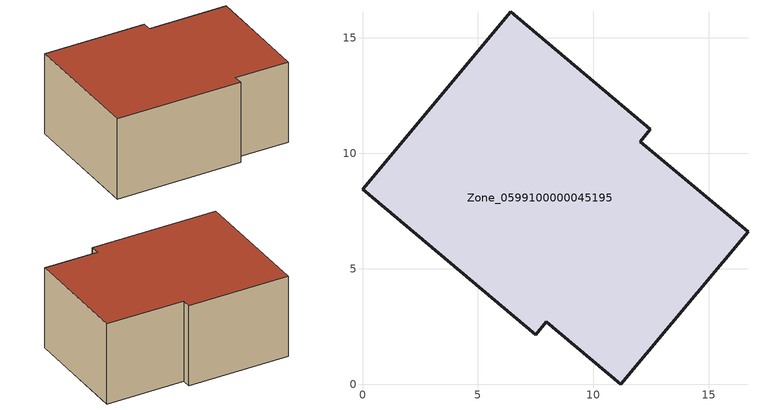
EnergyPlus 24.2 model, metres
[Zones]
Zone_0599100000045195
 floor ground (C_G): 6.41,16.13 12.46,11.04 12.02,10.51 16.69,6.6 11.18,0 7.96,2.7 7.51,2.15 0,8.44 z0
 wall outside (C_F): 12.46,11.04 6.41,16.13 0,8.44 7.51,2.15 7.96,2.7 11.18,0 16.69,6.6 12.02,10.51 12.46,11.04 z0:6.44
 roof outside (C_R): 6.41,16.13 0,8.44 7.51,2.15 7.96,2.7 11.18,0 16.69,6.6 12.02,10.51 12.46,11.04 z6.44
[BUILDING]
Pand.0599100000045195: North Axis=0; Terrain=City; Loads Convergence Tolerance Value=0.04; Temperature Convergence Tolerance Value=0.4; Solar Distribution=FullExterior; Maximum Number of Warmup Days=25; Minimum Number of Warmup Days=1
[Site:Location]
Rotterdam.The.Hague.AP_ZH_NLD Design_Conditions: Latitude=51.96; Longitude=4.45; Time Zone=1; Elevation=-4.5
[SITE:GROUNDTEMPERATURE:BUILDINGSURFACE]
18, 18, 18, 18, 18, 18, 18, 18, 18, 18, 18, 18
[MATERIAL] Thermal Absorptance=0.9; Solar Absorptance=0.7; Visible Absorptance=0.7
Name | Roughness | Thickness | Conductivity | Density | Specific Heat
G.D.1992-2005 | MediumSmooth | 0.15 | 0.06 | 540 | 1210
F.D.1992-2005 | Rough | 0.3 | 0.12 | 1920 | 840
R.D.1992-2005 | MediumRough | 0.2 | 0.08 | 1500 | 1000
[CONSTRUCTION]
C_G: G.D.1992-2005
C_F: F.D.1992-2005
C_R: R.D.1992-2005
[ZONE]
Zone_0599100000045195: Type=1; Multiplier=1; Ceiling Height=Autocalculate; Volume=Autocalculate; Floor Area=autocalculate; Part of Total Floor Area=Yes
[ZONEINFILTRATION:DESIGNFLOWRATE]
Infil_Zone_0599100000045195: Zone or ZoneList or Space or SpaceList=Zone_0599100000045195; Schedule=AlwaysOn; Design Flow Rate Calculation Method=Flow/Area; Flow Rate per Floor Area=0.0021; Constant Term Coefficient=1; Temperature Term Coefficient=0; Velocity Term Coefficient=0; Velocity Squared Term Coefficient=0
[HVACTEMPLATE:ZONE:IDEALLOADSAIRSYSTEM]
Zone_0599100000045195: Maximum Heating Supply Air Temperature=50; Minimum Cooling Supply Air Temperature=13; Maximum Heating Supply Air Humidity Ratio=0.0156; Minimum Cooling Supply Air Humidity Ratio=0.0077; Heating Limit=NoLimit; Cooling Limit=NoLimit; Dehumidification Control Type=ConstantSensibleHeatRatio; Cooling Sensible Heat Ratio=0.7; Dehumidification Setpoint=60; Humidification Control Type=None; Humidification Setpoint=30; Outdoor Air Method=None; Outdoor Air Flow Rate per Person=0.00944; Outdoor Air Flow Rate per Zone Floor Area=0; Outdoor Air Flow Rate per Zone=0; Demand Controlled Ventilation Type=None; Outdoor Air Economizer Type=NoEconomizer; Heat Recovery Type=None; Sensible Heat Recovery Effectiveness=0.7; Latent Heat Recovery Effectiveness=0.65
[ZONECONTROL:THERMOSTAT]
ThermostatControl_Zone_0599100000045195: Zone or ZoneList=Zone_0599100000045195; Control Type Schedule=DualSetpointControlType; Control 1=Thermostat_Zone_0599100000045195; Temperature Difference Between Cutout And Setpoint=0
[THERMOSTATSETPOINT:DUALSETPOINT]
Thermostat_Zone_0599100000045195: Heating Setpoint Temperature Schedule=HeatingSetpoint_Zone_0599100000045195; Cooling Setpoint Temperature Schedule=CoolingSetpoint_Zone_0599100000045195
[SCHEDULE:COMPACT]
HeatingSetpoint_Zone_0599100000045195: Through: 12/31, For: AllDays, Until: 24:00, 21
CoolingSetpoint_Zone_0599100000045195: Through: 12/31, For: AllDays, Until: 24:00, 24
DualSetpointControlType: Through: 12/31, For: AllDays, Until: 24:00, 4
AlwaysOn: Through: 12/31, For: AllDays, Until: 24:00, 1
